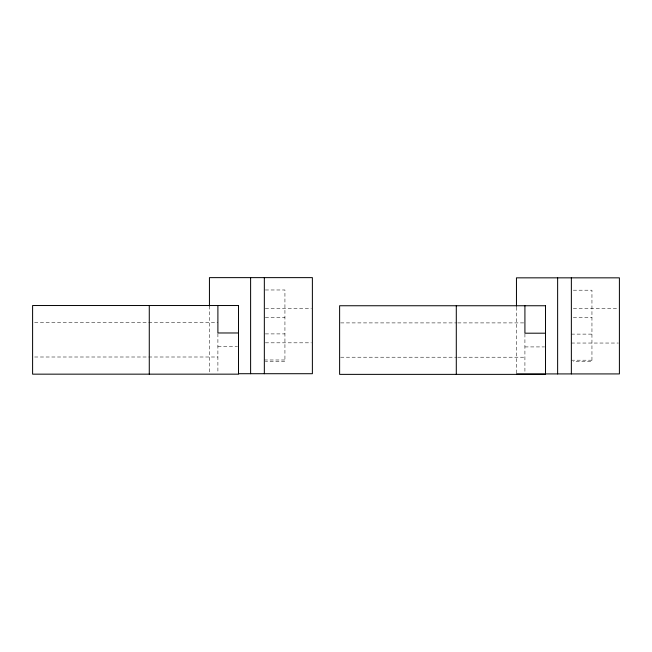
<?xml version="1.0" encoding="UTF-8"?>
<svg xmlns="http://www.w3.org/2000/svg" width="652" height="652" viewBox="0 0 652 652"><rect width="100%" height="100%" fill="white"/><g stroke="black" fill="none" stroke-linecap="round" stroke-linejoin="round"><path stroke-width="0.49" stroke-dasharray="3.26 2.44" d="M265.323 289.977L284.932 289.977L284.932 361.355L265.323 361.355M573.32 290.197L591.951 290.197L591.951 361.567L573.32 361.567M265.34 308.51L311.379 308.51M573.361 308.722L618.398 308.722M265.323 317.434L284.932 317.434M573.32 317.646L591.951 317.646M34.637 322.683L217.898 322.683M340.637 322.903L456.702 322.903M457.72 322.903L524.917 322.903M265.323 333.905L284.932 333.905M571.356 334.117L591.951 334.117M265.34 342.822L311.379 342.822M571.356 343.042L618.398 343.042M217.898 346.709L237.507 346.709M524.917 346.921L544.526 346.921M34.637 357.003L217.898 357.003M340.637 357.214L456.702 357.214M457.72 357.214L524.917 357.214M264.337 359.985L284.932 359.985M571.356 360.197L591.951 360.197M524.917 333.865L524.917 372.357M516.457 307.173L516.457 372.911M217.898 333.653L217.898 373.148M209.439 305.943L209.439 373.71"/><path stroke-width="0.98" d="M238.493 332.976L217.898 332.976L217.898 305.527M545.512 333.196L524.917 333.196L524.917 305.747M238.559 373.71L312.381 373.71L312.381 277.63L209.439 277.63L209.439 305.943M516.457 373.922L619.4 373.922L619.4 277.842L516.457 277.842L516.457 306.163M571.356 277.842L571.356 373.922M557.631 277.842L557.631 373.922M456.294 305.747L456.294 374.37M264.337 277.63L264.337 373.71M250.612 277.63L250.612 373.71M149.275 305.527L149.275 374.158M238.493 305.527L32.6 305.527L32.6 374.158L238.493 374.158L238.493 305.527M545.512 305.747L339.619 305.747L339.619 374.37L545.512 374.37L545.512 305.747"/></g></svg>
